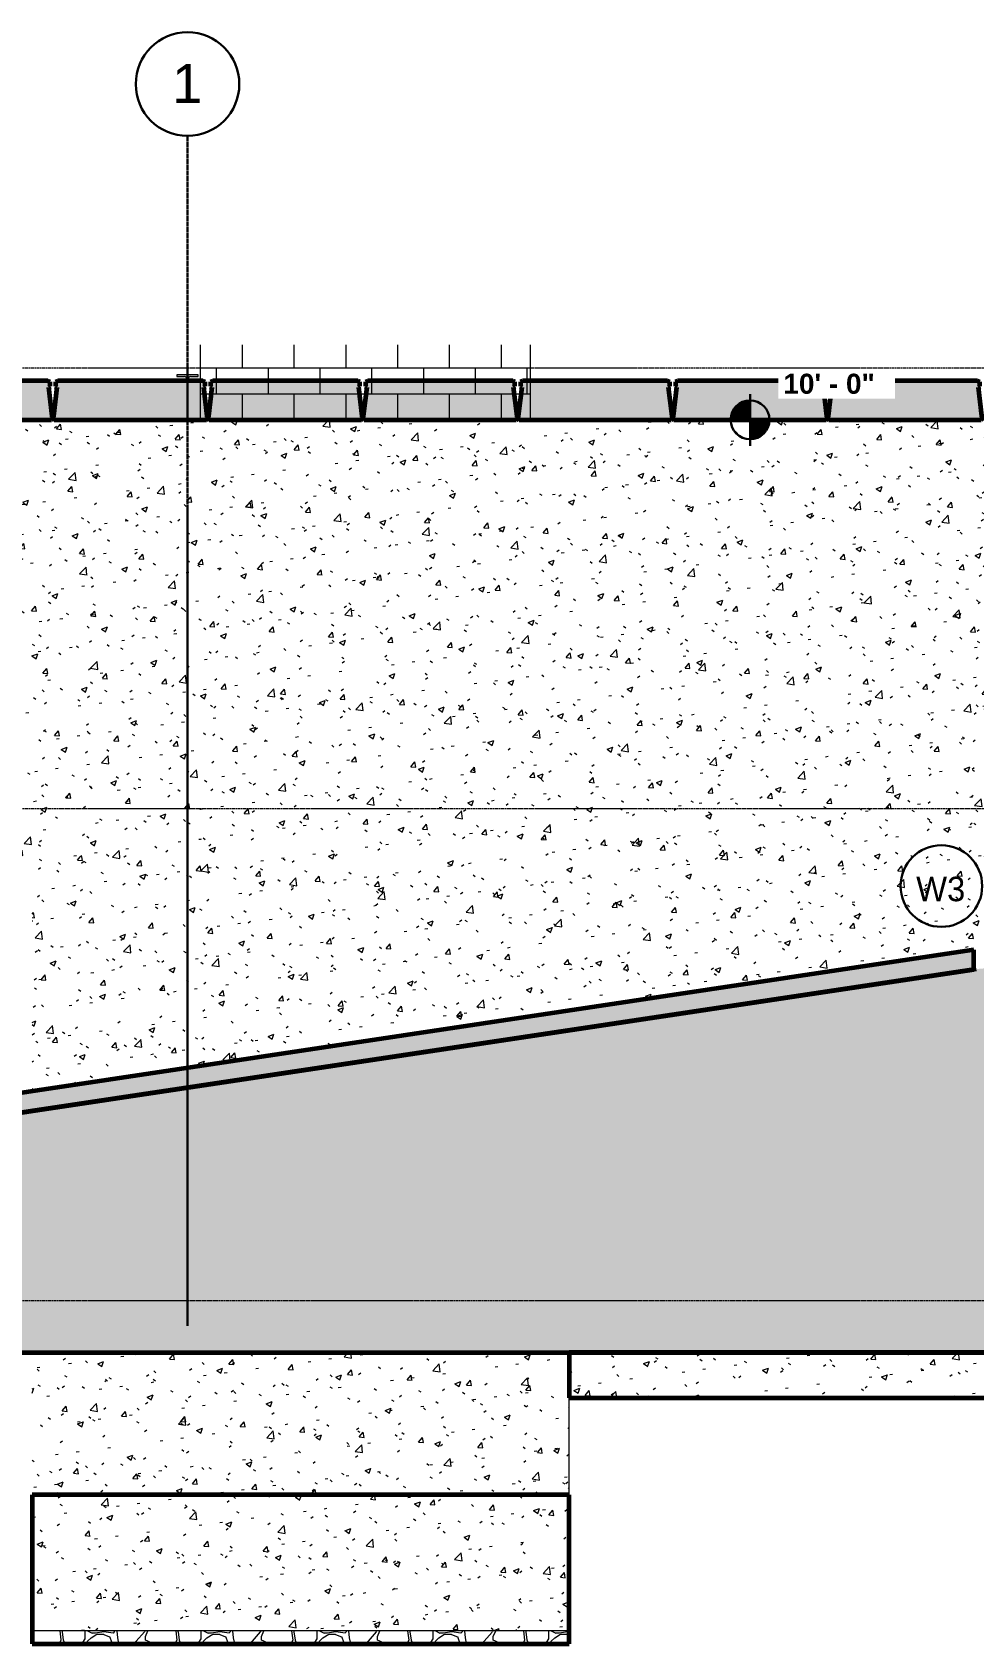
# Model space of a CAD drawing. Header units: inches. Extents: x 2619 to 6090, y -258 to 503.
# Drawn here: x 3433.3 to 3724.3, y -258 to 239.7 of the extents above; entities that cross this region are included whole.
import ezdxf

# ---------------------------------------------------------------- set-up
doc = ezdxf.new("R2010")
doc.units = ezdxf.units.IN
doc.header["$MEASUREMENT"] = 0
doc.linetypes.add('Grid Line 1_2_', pattern=[0.875, 0.5, -0.125, 0.125, -0.125])
for name, color, linetype, lineweight in [('A-FLOR', 192, 'Continuous', 18), ('A-FLOR-LEVL', 51, 'Continuous', 9), ('A-FLOR-MCUT', 51, 'Continuous', 18), ('A-FLOR-PATT', 8, 'Continuous', 60), ('A-WALL', 113, 'Continuous', 18), ('A-WALL-IDEN', 211, 'Continuous', 30), ('A-WALL-PATT', 111, 'Continuous', 18), ('G-ANNO-DIMS', 111, 'Continuous', 9), ('S-BEAM', 12, 'Continuous', 9), ('S-FNDN', 32, 'Continuous', 18), ('S-GRID', 1, 'Continuous', 9), ('S-GRID-IDEN', 1, 'Continuous', 30)]:
    doc.layers.add(name, color=color, linetype=linetype, lineweight=lineweight)
doc.styles.add('Arial', font='arial.ttf', dxfattribs={"height": 12})
doc.styles.add('Arial_B', font='arialbd.ttf', dxfattribs={"height": 6.190476})
doc.styles.add('Century Gothic', font='', dxfattribs={"height": 7.559055})
doc.styles.get('Century Gothic').set_extended_font_data('Century Gothic')
pattern_1 = [(0, (3490.324, 0), (0, 8), []), (90, (3490.324, 0), (-8, 8), [8, -8])]
pattern_2 = [(212.005, (3695.107, 5.375), (-107.493804, -71.661392), [3.38, -334.649]), (213.69, (3697.257, 6.808), (-35.83118, -35.83137), [2.584, -126.607]), (198.435, (3698.332, 7.166), (-71.6616, -35.8312), [1.133, -112.175]), (180, (3699.765, 7.166), (-4e-15, -35.831), [1.433, -34.398]), (161.565, (3700.84, 6.808), (-35.83082, -0.00028), [1.133, -112.175]), (333.435, (3701.198, 32.606), (35.83075, 3e-05), [1.602, -78.518]), (296.565, (3700.84, 33.323), (35.83072, -35.8308), [0.801, -79.319]), (270, (3700.84, 35.114), (35.831, 2e-15), [1.792, -34.039]), (186.34, (3701.198, 11.824), (-286.648447, -35.830206), [3.245, -321.219]), (296.565, (3709.081, 34.039), (35.83072, -35.8308), [0.801, -79.319]), (303.69, (3708.364, 35.114), (35.83137, -35.83118), [1.292, -127.899]), (229.399, (3714.097, 19.349), (-179.154167, -214.986598), [3.303, -327.042]), (243.435, (3715.172, 21.499), (3e-05, -35.83075), [2.404, -77.717]), (213.69, (3727.713, 17.557), (-35.83118, -35.83137), [1.292, -127.899]), (33.69, (3716.964, 7.525), (35.83118, 35.83137), [1.292, -127.899]), (0, (3716.247, 7.525), (0, 35.831), [0.717, -35.114]), (333.435, (3715.531, 7.883), (35.83075, 3e-05), [0.801, -79.319]), (284.036, (3715.172, 9.316), (35.8303, -107.4934), [1.477, -146.258]), (270, (3715.172, 10.033), (35.831, 2e-15), [0.717, -35.114]), (243.435, (3715.172, 10.749), (3e-05, -35.83075), [0.801, -79.319]), (135, (3715.172, 11.108), (-35.8305, 0), [0.507, -50.166]), (90, (3715.172, 10.75), (-35.831, 2e-15), [0.358, -35.473]), (18.435, (3728.071, 27.232), (71.6616, 35.8312), [2.266, -111.042]), (6.34, (3730.221, 27.948), (286.648447, 35.830206), [3.245, -321.219]), (180, (3728.788, 19.35), (-4e-15, -35.831), [2.15, -33.681]), (197.354, (3734.521, 21.14), (-107.493431, -35.8316094), [6.006, -594.631]), (198.435, (3735.596, 21.499), (-71.6616, -35.8312), [1.133, -112.175]), (213.69, (3736.671, 22.215), (-35.83118, -35.83137), [1.292, -127.899]), (251.565, (3737.029, 23.29), (0.00028, -35.83082), [1.133, -112.175]), (243.435, (3737.388, 24.007), (3e-05, -35.83075), [0.801, -79.319]), (270, (3737.388, 24.723), (35.831, 2e-15), [0.717, -35.114]), (293.199, (3736.313, 27.232), (35.831543, -71.661411), [2.729, -270.152]), (315, (3735.238, 28.307), (35.8305, 0), [1.52, -49.153]), (0, (3733.446, 28.307), (0, 35.831), [1.792, -34.039]), (341.565, (3725.563, 19.707), (35.83082, 0.00028), [1.133, -112.175]), (303.69, (3724.847, 20.782), (35.83137, -35.83118), [1.292, -127.899]), (279.462, (3724.488, 22.932), (35.83041, -179.15515), [2.18, -215.772]), (270, (3724.488, 25.082), (35.831, 2e-15), [2.15, -33.681]), (239.036, (3725.563, 26.873), (-35.831504, -71.662247), [2.089, -206.84]), (188.13, (3728.071, 27.232), (-214.986547, -35.830414), [2.534, -250.83]), (116.565, (3701.556, 26.157), (-35.83072, 35.8308), [0.801, -79.319]), (135, (3702.273, 25.44), (-35.8305, 0), [1.013, -49.659]), (168.69, (3704.065, 25.082), (-35.83081, 4e-05), [1.827, -180.876]), (191.31, (3705.856, 25.44), (-143.32418, -35.831175), [1.827, -180.876]), (194.036, (3707.289, 25.798), (-107.4934, -35.8303), [1.477, -146.258]), (236.31, (3708.006, 26.873), (-35.83077, -71.66232), [1.292, -127.899]), (236.31, (3708.723, 27.948), (-35.83077, -71.66232), [1.292, -127.899]), (270, (3708.723, 29.023), (35.831, 2e-15), [1.075, -34.756]), (291.801, (3708.006, 30.815), (35.83089, -71.662315), [1.93, -191.026]), (116.565, (3708.364, 23.29), (-35.83072, 35.8308), [1.602, -78.518]), (168.69, (3710.156, 22.932), (-35.83081, 4e-05), [1.827, -180.876]), (194.036, (3711.589, 23.29), (-107.4934, -35.8303), [1.477, -146.258]), (225, (3712.664, 24.365), (0, -35.8305), [1.52, -49.153]), (251.565, (3713.022, 25.44), (0.00028, -35.83082), [1.133, -112.175]), (296.565, (3712.306, 26.873), (35.83072, -35.8308), [1.602, -78.518]), (315, (3711.59, 27.59), (35.8305, 0), [1.013, -49.659]), (326.31, (3710.514, 28.307), (71.66232, -35.83077), [1.292, -127.899]), (0, (3709.798, 28.307), (0, 35.831), [0.717, -35.114]), (33.69, (3708.723, 27.59), (35.83118, 35.83137), [1.292, -127.899]), (71.565, (3708.364, 26.515), (-0.00028, 35.83082), [1.133, -112.175]), (63.435, (3708.006, 25.798), (-3e-05, 35.83075), [0.801, -79.319]), (71.565, (3707.648, 24.723), (-0.00028, 35.83082), [1.133, -112.175]), (104.036, (3707.648, 23.29), (-35.8303, 107.4934), [1.477, -146.258]), (45, (3706.93, 22.574), (0, 35.8305), [1.013, -49.659]), (18.435, (3705.856, 22.215), (71.6616, 35.8312), [1.133, -112.175]), (0, (3704.065, 22.215), (0, 35.831), [1.792, -34.039]), (14.036, (3702.631, 21.857), (107.4934, 35.8303), [1.477, -146.258]), (341.565, (3701.556, 22.215), (35.83082, 0.00028), [1.133, -112.175]), (270, (3701.556, 23.29), (35.831, 2e-15), [1.075, -34.756]), (225, (3702.63, 24.365), (0, -35.8305), [1.52, -49.153]), (198.435, (3704.781, 25.082), (-71.6616, -35.8312), [2.266, -111.042]), (180, (3706.573, 25.082), (-4e-15, -35.831), [1.792, -34.039]), (153.435, (3707.289, 24.723), (-35.83075, -3e-05), [0.801, -79.319]), (206.565, (3720.905, 18.99), (-35.8308, -35.83072), [0.801, -79.319]), (146.31, (3721.98, 18.274), (-71.66232, 35.83077), [1.292, -127.899]), (119.745, (3723.413, 15.766), (-107.493337, 179.1553), [2.889, -285.99]), (95.711, (3723.772, 12.183), (-35.832982, 322.478861), [3.601, -356.497]), (90, (3723.772, 11.824), (-35.831, 2e-15), [0.358, -35.473]), (63.435, (3723.413, 11.108), (-3e-05, 35.83075), [0.801, -79.319]), (26.565, (3722.697, 10.749), (35.8308, 35.83072), [0.801, -79.319]), (0, (3721.622, 10.75), (0, 35.831), [1.075, -34.756]), (0, (3721.264, 10.75), (0, 35.831), [0.358, -35.473]), (0, (3720.547, 10.75), (0, 35.831), [0.717, -35.114]), (326.31, (3719.472, 11.466), (71.66232, -35.83077), [1.292, -127.899]), (333.435, (3718.755, 11.824), (35.83075, 3e-05), [0.801, -79.319]), (284.036, (3718.397, 13.257), (35.8303, -107.4934), [1.477, -146.258]), (270, (3718.397, 13.974), (35.831, 2e-15), [0.717, -35.114]), (270, (3718.397, 15.05), (35.831, 2e-15), [1.075, -34.756]), (258.69, (3718.755, 16.841), (-4e-05, -35.83081), [1.827, -180.876]), (231.34, (3720.189, 18.632), (-107.49363, -143.32405), [2.294, -227.136]), (270, (3727.713, 17.916), (35.831, 2e-15), [0.358, -35.473]), (270, (3727.713, 18.274), (35.831, 2e-15), [0.358, -35.473]), (326.31, (3726.638, 18.99), (71.66232, -35.83077), [1.292, -127.899]), (333.435, (3724.488, 20.065), (35.83075, 3e-05), [2.404, -77.717]), (0, (3722.697, 20.065), (0, 35.831), [1.792, -34.039]), (63.435, (3722.338, 19.349), (-3e-05, 35.83075), [0.801, -79.319]), (90, (3722.338, 17.916), (-35.831, 2e-15), [1.433, -34.398]), (135, (3723.413, 16.84), (-35.8305, 0), [1.52, -49.153]), (161.565, (3724.488, 16.482), (-35.83082, -0.00028), [1.133, -112.175]), (180, (3725.563, 16.482), (-4e-15, -35.831), [1.075, -34.756]), (198.435, (3726.638, 16.841), (-71.6616, -35.8312), [1.133, -112.175]), (351.87, (3712.664, 36.189), (35.83108, -0.00022), [5.067, -248.296]), (14.036, (3711.231, 35.831), (107.4934, 35.8303), [1.477, -146.258]), (53.13, (3710.156, 34.398), (71.66259, 107.49307), [1.792, -177.364]), (95.194, (3710.514, 30.456), (-35.828378, 358.310784), [3.958, -391.809]), (101.31, (3710.873, 28.665), (-35.831175, 143.32418), [1.827, -180.876]), (143.13, (3712.306, 27.59), (-107.49307, 71.66259), [1.792, -177.364]), (161.565, (3713.381, 27.232), (-35.83082, -0.00028), [1.133, -112.175]), (198.435, (3714.456, 27.59), (-71.6616, -35.8312), [1.133, -112.175]), (225, (3716.247, 29.38), (0, -35.8305), [2.534, -48.139]), (228.814, (3718.755, 32.248), (-214.98656, -250.817445), [3.809, -377.08]), (251.565, (3719.114, 33.323), (0.00028, -35.83082), [1.133, -112.175]), (270, (3719.114, 33.68), (35.831, 2e-15), [0.358, -35.473]), (288.435, (3718.755, 34.756), (35.8312, -71.6616), [1.133, -112.175]), (326.31, (3717.68, 35.473), (71.66232, -35.83077), [1.292, -127.899]), (90, (3701.198, 26.873), (-35.831, 2e-15), [2.508, -33.323]), (338.199, (3706.215, 31.531), (107.493345, -35.82989), [1.93, -191.026]), (0, (3704.065, 31.53), (0, 35.831), [2.15, -33.681]), (30.964, (3702.273, 30.456), (107.492436, 71.66234), [2.089, -206.84]), (45, (3701.198, 29.38), (0, 35.8305), [1.52, -49.153]), (90, (3695.465, 15.407), (-35.831, 2e-15), [2.508, -33.323]), (116.565, (3696.54, 13.257), (-35.83072, 35.8308), [2.404, -77.717]), (153.435, (3698.69, 12.183), (-35.83075, -3e-05), [2.404, -77.717]), (180, (3700.482, 12.183), (-4e-15, -35.831), [1.792, -34.039]), (218.66, (3702.273, 13.616), (-35.830982, -35.83138), [2.294, -227.136]), (231.34, (3703.706, 15.407), (-107.49363, -143.32405), [2.294, -227.136]), (213.69, (3705.856, 16.841), (-35.83118, -35.83137), [2.584, -126.607]), (239.036, (3706.931, 18.632), (-35.831504, -71.662247), [2.089, -206.84]), (270, (3706.93, 19.35), (35.831, 2e-15), [0.717, -35.114]), (270, (3706.93, 20.424), (35.831, 2e-15), [1.075, -34.756]), (315, (3705.856, 21.5), (35.8305, 0), [1.52, -49.153]), (350.538, (3703.706, 21.857), (35.83158, 0.00053), [2.18, -215.772]), (14.036, (3700.84, 21.14), (107.4934, 35.8303), [2.955, -144.78]), (18.435, (3697.615, 20.065), (71.6616, 35.8312), [3.399, -109.908]), (45, (3696.54, 18.99), (0, 35.8305), [1.52, -49.153]), (45, (3695.465, 17.916), (0, 35.8305), [1.52, -49.153]), (108.435, (3703.348, 10.033), (-35.8312, 71.6616), [2.266, -111.042]), (126.87, (3704.423, 8.599), (-35.830664, 35.830736), [1.792, -177.364]), (146.31, (3705.498, 7.883), (-71.66232, 35.83077), [1.292, -127.899]), (161.565, (3706.573, 7.525), (-35.83082, -0.00028), [1.133, -112.175]), (135, (3707.648, 6.45), (-35.8305, 0), [1.52, -49.153]), (161.565, (3708.723, 6.091), (-35.83082, -0.00028), [1.133, -112.175]), (180, (3709.798, 6.09), (-4e-15, -35.831), [1.075, -34.756]), (206.565, (3710.514, 6.45), (-35.8308, -35.83072), [0.801, -79.319]), (206.565, (3711.947, 7.166), (-35.8308, -35.83072), [1.602, -78.518]), (189.462, (3714.097, 7.525), (-179.15515, -35.83041), [2.18, -215.772]), (243.435, (3714.814, 8.958), (3e-05, -35.83075), [1.602, -78.518]), (270, (3714.814, 9.316), (35.831, 2e-15), [0.358, -35.473]), (270, (3714.814, 10.033), (35.831, 2e-15), [0.717, -35.114]), (326.31, (3713.739, 12.183), (71.66232, -35.83077), [1.292, -127.899]), (327.995, (3710.873, 13.974), (179.15626, -107.492233), [3.38, -334.649]), (329.036, (3709.081, 15.049), (71.662247, -35.831504), [2.089, -206.84]), (341.565, (3706.931, 15.766), (35.83082, 0.00028), [2.266, -111.042]), (0, (3705.498, 15.766), (0, 35.831), [1.433, -34.398]), (33.69, (3704.423, 15.049), (35.83118, 35.83137), [1.292, -127.899]), (53.13, (3703.348, 13.616), (71.66259, 107.49307), [1.792, -177.364]), (63.435, (3702.631, 12.183), (-3e-05, 35.83075), [1.602, -78.518]), (225, (3719.114, 9.316), (0, -35.8305), [1.52, -49.153]), (236.31, (3719.83, 10.391), (-35.83077, -71.66232), [1.292, -127.899]), (270, (3719.83, 10.75), (35.831, 2e-15), [0.358, -35.473]), (315, (3719.114, 11.466), (35.8305, 0), [1.013, -49.659]), (333.435, (3717.68, 12.183), (35.83075, 3e-05), [1.602, -78.518]), (18.435, (3715.531, 11.466), (71.6616, 35.8312), [2.266, -111.042]), (75.964, (3715.172, 10.033), (9e-05, 35.83076), [1.477, -146.258]), (71.565, (3699.048, 3.225), (-0.00028, 35.83082), [1.133, -112.175]), (135, (3699.765, 2.508), (-35.8305, 0), [1.013, -49.659]), (146.31, (3700.84, 1.792), (-71.66232, 35.83077), [1.292, -127.899]), (153.435, (3702.273, 1.075), (-35.83075, -3e-05), [1.602, -78.518]), (180, (3702.63, 1.075), (-4e-15, -35.831), [0.358, -35.473]), (161.565, (3703.706, 0.717), (-35.83082, -0.00028), [1.133, -112.175]), (180, (3705.14, 0.717), (-4e-15, -35.831), [1.433, -34.398]), (198.435, (3706.215, 1.075), (-71.6616, -35.8312), [1.133, -112.175]), (210.964, (3708.006, 2.15), (-107.492436, -71.66234), [2.089, -206.84]), (206.565, (3708.723, 2.508), (-35.8308, -35.83072), [0.801, -79.319]), (251.565, (3709.081, 3.583), (0.00028, -35.83082), [1.133, -112.175]), (303.69, (3708.364, 4.658), (35.83137, -35.83118), [1.292, -127.899]), (306.87, (3707.289, 6.091), (35.830664, -35.830736), [1.792, -177.364]), (323.13, (3705.856, 7.166), (107.49307, -71.66259), [1.792, -177.364]), (345.964, (3704.423, 7.525), (35.83076, -9e-05), [1.477, -146.258]), (18.435, (3703.348, 7.166), (71.6616, 35.8312), [1.133, -112.175]), (30.964, (3701.556, 6.091), (107.492436, 71.66234), [2.089, -206.84]), (39.806, (3699.407, 4.3), (35.830853, 35.831773), [2.798, -277.051]), (135, (3710.156, 1.075), (-35.8305, 0), [0.507, -50.166]), (153.435, (3710.873, 0.717), (-35.83075, -3e-05), [0.801, -79.319]), (191.31, (3712.664, 1.075), (-143.32418, -35.831175), [1.827, -180.876]), (165.964, (3714.097, 0.717), (-35.83076, 9e-05), [1.477, -146.258]), (175.236, (3718.397, 0.358), (-35.830803, -0.000191), [4.315, -427.148]), (206.565, (3719.114, 0.717), (-35.8308, -35.83072), [0.801, -79.319]), (225, (3719.83, 1.433), (0, -35.8305), [1.013, -49.659]), (270, (3719.83, 3.225), (35.831, 2e-15), [1.792, -34.039]), (270, (3719.83, 4.3), (35.831, 2e-15), [1.075, -34.756]), (308.66, (3718.397, 6.091), (35.83138, -35.830982), [2.294, -227.136]), (338.199, (3716.606, 6.808), (107.493345, -35.82989), [1.93, -191.026]), (348.69, (3714.814, 7.166), (35.83081, -4e-05), [1.827, -180.876]), (18.435, (3711.589, 6.091), (71.6616, 35.8312), [3.399, -109.908]), (36.87, (3710.156, 5.016), (35.830736, 35.830664), [1.792, -177.364]), (68.199, (3709.439, 3.225), (35.82989, 107.493345), [1.93, -191.026]), (101.31, (3709.798, 1.433), (-35.831175, 143.32418), [1.827, -180.876]), (348.69, (3706.573, 35.473), (35.83081, -4e-05), [1.827, -180.876]), (354.806, (3702.631, 35.831), (35.831151, 0.000268), [3.958, -391.809]), (0, (3701.556, 35.83), (0, 35.831), [1.075, -34.756]), (45, (3700.84, 35.114), (0, 35.8305), [1.013, -49.659]), (180, (3703.706, 31.89), (-4e-15, -35.831), [1.075, -34.756]), (188.13, (3706.215, 32.248), (-214.986547, -35.830414), [2.534, -250.83]), (172.875, (3709.081, 31.89), (-35.830658, 0.000238), [2.889, -285.99]), (225, (3709.44, 32.248), (0, -35.8305), [0.507, -50.166]), (270, (3709.44, 33.323), (35.831, 2e-15), [1.075, -34.756]), (161.565, (3720.905, 34.398), (-35.83082, -0.00028), [1.133, -112.175]), (180, (3722.338, 34.398), (-4e-15, -35.831), [1.433, -34.398]), (198.435, (3723.413, 34.756), (-71.6616, -35.8312), [1.133, -112.175]), (170.538, (3725.563, 34.398), (-35.83158, -0.00053), [2.18, -215.772]), (213.69, (3726.638, 35.114), (-35.83118, -35.83137), [1.292, -127.899]), (270, (3726.638, 35.473), (35.831, 2e-15), [0.358, -35.473]), (296.565, (3726.28, 36.189), (35.83072, -35.8308), [0.801, -79.319]), (341.565, (3724.13, 36.906), (35.83082, 0.00028), [2.266, -111.042]), (341.565, (3721.98, 37.623), (35.83082, 0.00028), [2.266, -111.042]), (14.036, (3720.547, 37.264), (107.4934, 35.8303), [1.477, -146.258]), (45, (3719.472, 36.19), (0, 35.8305), [1.52, -49.153]), (104.036, (3719.83, 34.756), (-35.8303, 107.4934), [1.477, -146.258]), (0, (3691.882, 3.583), (0, 35.831), [0.358, -35.473]), (315, (3691.165, 4.3), (35.8305, 0), [1.013, -49.659]), (274.764, (3690.807, 8.599), (35.833932, -394.141596), [4.315, -427.148]), (255.964, (3691.165, 10.033), (-9e-05, -35.83076), [1.477, -146.258]), (225, (3691.882, 10.75), (0, -35.8305), [1.013, -49.659]), (198.435, (3695.107, 11.824), (-71.6616, -35.8312), [3.399, -109.908]), (180, (3695.465, 11.824), (-4e-15, -35.831), [0.358, -35.473]), (171.87, (3697.973, 11.466), (-35.83108, 0.00022), [2.534, -250.83]), (146.31, (3702.273, 11.108), (-71.66232, 35.83077), [1.292, -127.899]), (108.435, (3702.99, 8.958), (-35.8312, 71.6616), [2.266, -111.042]), (90, (3702.99, 8.6), (-35.831, 2e-15), [0.358, -35.473]), (71.565, (3702.631, 7.525), (-0.00028, 35.83082), [1.133, -112.175]), (26.565, (3701.915, 7.166), (35.8308, 35.83072), [0.801, -79.319]), (18.435, (3700.84, 6.808), (71.6616, 35.8312), [1.133, -112.175]), (126.87, (3720.189, 4.3), (-35.830664, 35.830736), [1.792, -177.364]), (123.69, (3720.905, 3.225), (-35.83137, 35.83118), [1.292, -127.899]), (149.036, (3722.697, 2.15), (-71.662247, 35.831504), [2.089, -206.84]), (168.69, (3724.488, 1.792), (-35.83081, 4e-05), [1.827, -180.876]), (213.69, (3725.563, 2.508), (-35.83118, -35.83137), [1.292, -127.899]), (251.565, (3725.922, 3.583), (0.00028, -35.83082), [1.133, -112.175]), (270, (3725.922, 3.94), (35.831, 2e-15), [0.358, -35.473]), (279.462, (3725.563, 6.091), (35.83041, -179.15515), [2.18, -215.772]), (243.435, (3725.922, 6.808), (3e-05, -35.83075), [0.801, -79.319]), (270, (3725.922, 7.166), (35.831, 2e-15), [0.358, -35.473]), (296.565, (3724.847, 9.316), (35.83072, -35.8308), [2.404, -77.717]), (329.036, (3723.055, 10.391), (71.662247, -35.831504), [2.089, -206.84]), (8.13, (3720.547, 10.033), (214.986547, 35.830414), [2.534, -250.83]), (45, (3719.114, 8.6), (0, 35.8305), [2.027, -48.646]), (45, (3718.397, 7.883), (0, 35.8305), [1.013, -49.659]), (90, (3718.397, 6.808), (-35.831, 2e-15), [1.075, -34.756]), (123.69, (3719.114, 5.733), (-35.83137, 35.83118), [1.292, -127.899]), (101.31, (3724.488, 12.183), (-35.831175, 143.32418), [1.827, -180.876]), (108.435, (3724.847, 11.108), (-35.8312, 71.6616), [1.133, -112.175]), (135, (3725.205, 10.75), (-35.8305, 0), [0.507, -50.166]), (180, (3726.28, 10.75), (-4e-15, -35.831), [1.075, -34.756]), (213.69, (3727.355, 11.466), (-35.83118, -35.83137), [1.292, -127.899]), (187.125, (3730.221, 11.824), (-250.817593, -35.83071), [2.889, -285.99]), (236.31, (3730.938, 12.899), (-35.83077, -71.66232), [1.292, -127.899]), (270, (3730.938, 13.257), (35.831, 2e-15), [0.358, -35.473]), (288.435, (3730.58, 14.332), (35.8312, -71.6616), [1.133, -112.175]), (285.945, (3729.863, 16.841), (35.830585, -107.493543), [2.609, -258.245]), (315, (3729.146, 17.557), (35.8305, 0), [1.013, -49.659]), (18.435, (3728.071, 17.199), (71.6616, 35.8312), [1.133, -112.175]), (29.745, (3725.563, 15.766), (179.1553, 107.493337), [2.889, -285.99]), (18.435, (3724.488, 15.407), (71.6616, 35.8312), [1.133, -112.175]), (75.964, (3724.13, 13.974), (9e-05, 35.83076), [1.477, -146.258]), (180, (3713.74, 23.29), (-4e-15, -35.831), [1.075, -34.756]), (180, (3714.456, 23.29), (-4e-15, -35.831), [0.717, -35.114]), (135, (3715.172, 22.574), (-35.8305, 0), [1.013, -49.659]), (90, (3715.172, 21.5), (-35.831, 2e-15), [1.075, -34.756]), (26.565, (3709.798, 15.766), (35.8308, 35.83072), [2.404, -77.717]), (341.565, (3708.723, 16.124), (35.83082, 0.00028), [1.133, -112.175]), (300.964, (3707.648, 17.916), (71.66234, -107.492436), [2.089, -206.84]), (71.565, (3714.456, 18.99), (-0.00028, 35.83082), [1.133, -112.175]), (90, (3714.456, 17.2), (-35.831, 2e-15), [1.792, -34.039]), (123.69, (3715.172, 16.124), (-35.83137, 35.83118), [1.292, -127.899]), (153.435, (3716.606, 15.407), (-35.83075, -3e-05), [1.602, -78.518]), (198.435, (3717.68, 15.766), (-71.6616, -35.8312), [1.133, -112.175]), (243.435, (3718.039, 16.482), (3e-05, -35.83075), [0.801, -79.319]), (255.964, (3718.397, 17.916), (-9e-05, -35.83076), [1.477, -146.258]), (251.565, (3718.755, 18.99), (0.00028, -35.83082), [1.133, -112.175]), (291.801, (3718.039, 20.782), (35.83089, -71.662315), [1.93, -191.026]), (323.13, (3716.606, 21.857), (107.49307, -71.66259), [1.792, -177.364]), (18.435, (3715.531, 21.499), (71.6616, 35.8312), [1.133, -112.175]), (63.435, (3714.814, 20.065), (-3e-05, 35.83075), [1.602, -78.518]), (135, (3711.947, 13.616), (-35.8305, 0), [1.52, -49.153]), (149.036, (3713.739, 12.541), (-71.662247, 35.831504), [2.089, -206.84]), (146.31, (3714.814, 11.824), (-71.66232, 35.83077), [1.292, -127.899]), (180, (3715.53, 11.824), (-4e-15, -35.831), [0.717, -35.114]), (210.964, (3717.322, 12.899), (-107.492436, -71.66234), [2.089, -206.84]), (243.435, (3717.68, 13.616), (3e-05, -35.83075), [0.801, -79.319]), (303.69, (3716.964, 14.691), (35.83137, -35.83118), [1.292, -127.899]), (321.34, (3715.172, 16.124), (143.32405, -107.49363), [2.294, -227.136]), (345.964, (3713.739, 16.482), (35.83076, -9e-05), [1.477, -146.258]), (11.31, (3711.947, 16.124), (143.32418, 35.831175), [1.827, -180.876]), (26.565, (3711.231, 15.766), (35.8308, 35.83072), [0.801, -79.319]), (71.565, (3710.873, 14.691), (-0.00028, 35.83082), [1.133, -112.175]), (15.945, (3710.156, 22.574), (107.493543, 35.830585), [2.609, -258.245]), (29.745, (3707.648, 21.14), (179.1553, 107.493337), [2.889, -285.99]), (63.435, (3707.289, 20.424), (-3e-05, 35.83075), [0.801, -79.319]), (90, (3707.29, 19.35), (-35.831, 2e-15), [1.075, -34.756]), (104.036, (3707.648, 17.916), (-35.8303, 107.4934), [1.477, -146.258]), (120.964, (3708.723, 16.124), (-71.66234, 107.492436), [2.089, -206.84]), (153.435, (3728.788, 35.114), (-35.83075, -3e-05), [0.801, -79.319]), (180, (3729.505, 35.114), (-4e-15, -35.831), [0.717, -35.114]), (209.745, (3732.013, 36.548), (-179.1553, -107.493337), [2.889, -285.99]), (225, (3733.446, 37.98), (0, -35.8305), [2.027, -48.646]), (239.036, (3734.521, 39.772), (-35.831504, -71.662247), [2.089, -206.84]), (239.036, (3735.596, 41.564), (-35.831504, -71.662247), [2.089, -206.84]), (270, (3735.596, 41.922), (35.831, 2e-15), [0.358, -35.473]), (333.435, (3734.879, 42.281), (35.83075, 3e-05), [0.801, -79.319]), (0, (3733.804, 42.28), (0, 35.831), [1.075, -34.756]), (45, (3732.73, 41.206), (0, 35.8305), [1.52, -49.153]), (26.565, (3728.43, 39.056), (35.8308, 35.83072), [4.807, -75.313]), (30.964, (3726.638, 37.981), (107.492436, 71.66234), [2.089, -206.84]), (90, (3726.638, 37.264), (-35.831, 2e-15), [0.717, -35.114]), (128.66, (3728.071, 35.473), (-35.83138, 35.830982), [2.294, -227.136]), (255.964, (3724.13, 23.648), (-9e-05, -35.83076), [1.477, -146.258]), (281.31, (3723.772, 25.44), (35.831175, -143.32418), [1.827, -180.876]), (309.806, (3721.98, 27.59), (35.831773, -35.830853), [2.798, -277.051]), (329.036, (3720.189, 28.665), (71.662247, -35.831504), [2.089, -206.84]), (345.964, (3718.755, 29.023), (35.83076, -9e-05), [1.477, -146.258]), (0, (3717.322, 29.023), (0, 35.831), [1.433, -34.398]), (26.565, (3715.889, 28.307), (35.8308, 35.83072), [1.602, -78.518]), (45, (3714.814, 27.232), (0, 35.8305), [1.52, -49.153]), (53.13, (3713.739, 25.798), (71.66259, 107.49307), [1.792, -177.364]), (90, (3713.74, 24.723), (-35.831, 2e-15), [1.075, -34.756]), (135, (3714.814, 23.648), (-35.8305, 0), [1.52, -49.153]), (144.462, (3717.322, 21.857), (-107.492161, 71.662624), [3.082, -305.148]), (135, (3719.114, 20.065), (-35.8305, 0), [2.534, -48.139]), (153.435, (3720.547, 19.349), (-35.83075, -3e-05), [1.602, -78.518]), (206.565, (3721.98, 20.065), (-35.8308, -35.83072), [1.602, -78.518]), (230.194, (3723.772, 22.215), (-143.32544, -179.154531), [2.798, -277.051]), (66.801, (3719.114, 30.815), (71.663342, 179.155035), [2.729, -270.152]), (90, (3719.114, 29.74), (-35.831, 2e-15), [1.075, -34.756]), (153.435, (3719.83, 29.381), (-35.83075, -3e-05), [0.801, -79.319]), (153.435, (3721.264, 28.665), (-35.83075, -3e-05), [1.602, -78.518]), (149.036, (3723.055, 27.59), (-71.662247, 35.831504), [2.089, -206.84]), (180, (3724.847, 27.59), (-4e-15, -35.831), [1.792, -34.039]), (180, (3726.997, 27.59), (-4e-15, -35.831), [2.15, -33.681]), (213.69, (3728.071, 28.307), (-35.83118, -35.83137), [1.292, -127.899]), (243.435, (3728.788, 29.74), (3e-05, -35.83075), [1.602, -78.518]), (277.125, (3728.43, 32.606), (35.83071, -250.817593), [2.889, -285.99]), (315, (3727.713, 33.323), (35.8305, 0), [1.013, -49.659]), (341.565, (3726.638, 33.681), (35.83082, 0.00028), [1.133, -112.175]), (352.875, (3723.772, 34.039), (35.830658, -0.000238), [2.889, -285.99]), (0, (3721.98, 34.04), (0, 35.831), [1.792, -34.039]), (21.801, (3720.189, 33.323), (71.662315, 35.83089), [1.93, -191.026]), (90, (3736.313, 31.53), (-35.831, 2e-15), [1.433, -34.398]), (90, (3736.313, 30.098), (-35.831, 2e-15), [1.433, -34.398]), (56.31, (3735.596, 29.023), (35.83077, 71.66232), [1.292, -127.899]), (18.435, (3734.521, 28.665), (71.6616, 35.8312), [1.133, -112.175]), (0, (3730.938, 28.665), (0, 35.831), [3.583, -32.248]), (341.565, (3729.863, 29.023), (35.83082, 0.00028), [1.133, -112.175]), (296.565, (3729.505, 29.74), (35.83072, -35.8308), [0.801, -79.319]), (278.13, (3729.146, 32.248), (35.830414, -214.986547), [2.534, -250.83]), (270, (3729.146, 32.606), (35.831, 2e-15), [0.358, -35.473]), (251.565, (3729.505, 33.681), (0.00028, -35.83082), [1.133, -112.175]), (225, (3730.58, 34.756), (0, -35.8305), [1.52, -49.153]), (218.66, (3732.371, 36.189), (-35.830982, -35.83138), [2.294, -227.136]), (225, (3733.446, 37.264), (0, -35.8305), [1.52, -49.153]), (206.565, (3734.163, 37.623), (-35.8308, -35.83072), [0.801, -79.319]), (180, (3734.88, 37.623), (-4e-15, -35.831), [0.717, -35.114]), (123.69, (3735.596, 36.548), (-35.83137, 35.83118), [1.292, -127.899]), (108.435, (3735.954, 35.473), (-35.8312, 71.6616), [1.133, -112.175]), (98.13, (3736.313, 32.965), (-35.830414, 214.986547), [2.534, -250.83])]
pattern_3 = [(50, (3697.257, 0), (18.36206, -1.60683), [1.92, -21.12]), (355, (3697.257, 0), (-3.55226, 19.25587), [1.536, -16.896]), (100.451, (3698.787, -0.134), (14.8102, 17.6493), [1.632, -17.949]), (46.184, (3697.257, 5.12), (27.32125, -4.2376), [2.88, -31.68]), (96.636, (3699.534, 4.767), (23.9275, 24.9372), [2.448, -26.924]), (351.184, (3697.257, 5.12), (23.9276, 24.9374), [2.304, -25.344]), (21, (3699.817, 3.84), (15.2808, -10.30746), [1.92, -21.12]), (326, (3699.817, 3.84), (6.22856, 18.56374), [1.536, -16.896]), (71.451, (3701.09, 2.981), (21.50985, 8.2563), [1.632, -17.949]), (37.5, (3697.257, 0), (0.311095, 8.522537), [0.845, -15.846, 0.845, -16.307, -16.96]), (37.5, (3697.257, 0), (0.311095, 8.522537), [-33.843, 0.845, -16.115]), (7.5, (3697.257, 0), (6.73464, 10.09743), [0.845, -8.934, 0.845, -15.462, -6.464]), (7.5, (3697.257, 0), (6.73464, 10.09743), [-26.086, 0.845, -5.619]), (327.5, (3691.548, 0), (13.66611, -0.577186), [0.845, -5.555, 0.845, -19.123, -26.496]), (327.5, (3691.548, 0), (13.66611, -0.577186), [-26.368, 0.845, -25.651]), (317.5, (3688.988, 0), (14.92985, 2.56286), [0.845, -7.475, 0.845, -12.416, -18.816]), (317.5, (3688.988, 0), (14.92985, 2.56286), [-21.581, 0.845, -17.971])]

# ---------------------------------------------------------------- blocks, each defined once
blk = doc.blocks.new('W-Wide Flange - W21X50-1968817-ELEVATION - RAMP - WEST WALL')
at = {"layer": 'S-BEAM', "transparency": 33554432}
blk.add_hatch(color=10, dxfattribs=at).paths.add_polyline_path([(3481.25, 120), (3481.51, 120), (3481.51, 132.62), (3481.72, 133.13), (3482.23, 133.34), (3484.59, 133.34), (3484.59, 133.87), (3478.06, 133.87), (3478.06, 133.34), (3480.42, 133.34), (3480.92, 133.13), (3481.13, 132.62), (3481.13, 120)], flags=0)
at = {"layer": 'S-BEAM', "color": 254}
for p, q in [((3484.59, 133.87), (3478.06, 133.87)), ((3478.06, 133.87), (3478.06, 133.34)), ((3478.06, 133.34), (3480.42, 133.34)), ((3481.13, 132.62), (3481.13, 132)), ((3481.13, 132), (3481.13, 120)), ((3481.51, 132), (3481.51, 132.62)), ((3481.51, 120), (3481.51, 132)), ((3482.23, 133.34), (3484.59, 133.34)), ((3484.59, 133.34), (3484.59, 133.87))]:
    blk.add_line(p, q, dxfattribs=at)
for centre, start, end in [((3480.42, 132.62), 0, 90), ((3482.23, 132.62), 90, 180)]:
    blk.add_arc(centre, 0.715, start, end, dxfattribs=at)
blk = doc.blocks.new('034100 - Precast Structural Concrete - Solid Plank - 12_-1863286-ELEVATION - RAMP - WEST WALL')
at = {"layer": 'S-BEAM', "transparency": 33554432}
blk.add_hatch(color=10, dxfattribs=at).paths.add_polyline_path([(3726.58, 120), (3726.96, 120.31), (3727, 120.79), (3726.82, 120.79), (3726.82, 121.26), (3725.76, 130.03), (3726.15, 130.43), (3726.15, 131.69), (3725.46, 132), (3680.66, 132), (3679.97, 131.69), (3679.97, 130.43), (3680.36, 130.03), (3679.3, 121.18), (3679.3, 120.79), (3679.12, 120.79), (3679.16, 120.31), (3679.54, 120), (3713.96, 120)], flags=0)
at = {"layer": 'S-BEAM', "lineweight": 60}
for p, q in [((3680.36, 130.03), (3679.3, 121.26)), ((3680.66, 132), (3679.97, 131.69)), ((3679.97, 131.69), (3679.97, 130.43)), ((3679.97, 130.43), (3680.36, 130.03)), ((3725.46, 132), (3680.66, 132)), ((3726.15, 131.69), (3725.46, 132)), ((3725.76, 130.03), (3726.15, 130.43)), ((3726.82, 121.26), (3725.76, 130.03)), ((3726.15, 130.43), (3726.15, 131.69)), ((3679.3, 120.79), (3679.12, 120.79)), ((3679.12, 120.79), (3679.16, 120.31)), ((3679.16, 120.31), (3679.54, 120)), ((3679.3, 121.26), (3679.3, 121.18)), ((3679.3, 121.18), (3679.3, 120.79)), ((3679.54, 120), (3726.58, 120)), ((3726.58, 120), (3726.96, 120.31)), ((3726.82, 120.79), (3726.82, 121.26)), ((3727, 120.79), (3726.82, 120.79)), ((3726.96, 120.31), (3727, 120.79))]:
    blk.add_line(p, q, dxfattribs=at)
at = {"layer": 'S-BEAM', "color": 254}
for p, q in [((3679.3, 121.26), (3680.36, 130.03)), ((3679.97, 131.69), (3680.66, 132)), ((3679.97, 130.43), (3679.97, 131.69)), ((3680.36, 130.03), (3679.97, 130.43)), ((3680.66, 132), (3725.46, 132)), ((3725.46, 132), (3726.15, 131.69)), ((3726.15, 130.43), (3725.76, 130.03)), ((3725.76, 130.03), (3726.82, 121.26)), ((3726.15, 131.69), (3726.15, 130.43)), ((3679.16, 120.31), (3679.12, 120.79)), ((3679.12, 120.79), (3679.3, 120.79)), ((3679.54, 120), (3679.16, 120.31)), ((3679.3, 121.18), (3679.3, 121.26)), ((3679.3, 120.79), (3679.3, 121.18)), ((3726.96, 120.31), (3726.58, 120)), ((3726.82, 121.26), (3726.82, 120.79)), ((3726.82, 120.79), (3727, 120.79)), ((3727, 120.79), (3726.96, 120.31))]:
    blk.add_line(p, q, dxfattribs=at)
blk = doc.blocks.new('034100 - Precast Structural Concrete - Solid Plank - 12_-V2-ELEVATION - RAMP - WEST WALL')
at = {"layer": 'S-BEAM', "transparency": 33554432}
blk.add_hatch(color=10, dxfattribs=at).paths.add_polyline_path([(3630.82, 120), (3631.2, 120.31), (3631.24, 120.79), (3631.06, 120.79), (3631.06, 121.26), (3630, 130.03), (3630.39, 130.43), (3630.39, 131.69), (3629.7, 132), (3584.89, 132), (3584.2, 131.69), (3584.2, 130.43), (3584.6, 130.03), (3583.53, 121.18), (3583.53, 120.79), (3583.36, 120.79), (3583.4, 120.31), (3583.77, 120)], flags=0)
at = {"layer": 'S-BEAM', "lineweight": 60}
for p, q in [((3584.6, 130.03), (3583.53, 121.26)), ((3584.89, 132), (3584.2, 131.69)), ((3584.2, 131.69), (3584.2, 130.43)), ((3584.2, 130.43), (3584.6, 130.03)), ((3629.7, 132), (3584.89, 132)), ((3630.39, 131.69), (3629.7, 132)), ((3630, 130.03), (3630.39, 130.43)), ((3631.06, 121.26), (3630, 130.03)), ((3630.39, 130.43), (3630.39, 131.69)), ((3583.53, 120.79), (3583.36, 120.79)), ((3583.36, 120.79), (3583.4, 120.31)), ((3583.4, 120.31), (3583.77, 120)), ((3583.53, 121.26), (3583.53, 121.18)), ((3583.53, 121.18), (3583.53, 120.79)), ((3583.77, 120), (3630.82, 120)), ((3630.82, 120), (3631.2, 120.31)), ((3631.06, 120.79), (3631.06, 121.26)), ((3631.24, 120.79), (3631.06, 120.79)), ((3631.2, 120.31), (3631.24, 120.79))]:
    blk.add_line(p, q, dxfattribs=at)
at = {"layer": 'S-BEAM', "color": 254}
for p, q in [((3587.32, 132), (3629.7, 132)), ((3629.7, 132), (3630.39, 131.69)), ((3630.39, 130.43), (3630, 130.03)), ((3630, 130.03), (3631.06, 121.26)), ((3630.39, 131.69), (3630.39, 130.43)), ((3631.2, 120.31), (3630.82, 120)), ((3631.06, 121.26), (3631.06, 120.79)), ((3631.06, 120.79), (3631.24, 120.79)), ((3631.24, 120.79), (3631.2, 120.31))]:
    blk.add_line(p, q, dxfattribs=at)
blk = doc.blocks.new('034100 - Precast Structural Concrete - Solid Plank - 12_-V3-ELEVATION - RAMP - WEST WALL')
at = {"layer": 'S-BEAM', "transparency": 33554432}
blk.add_hatch(color=10, dxfattribs=at).paths.add_polyline_path([(3582.94, 120), (3583.31, 120.31), (3583.36, 120.79), (3583.18, 120.79), (3583.18, 121.26), (3582.12, 130.03), (3582.51, 130.43), (3582.51, 131.69), (3581.8, 132), (3537.01, 132), (3536.32, 131.69), (3536.32, 130.43), (3536.71, 130.03), (3535.65, 121.18), (3535.65, 120.79), (3535.47, 120.79), (3535.51, 120.31), (3535.89, 120), (3581.8, 120)], flags=0)
at = {"layer": 'S-BEAM', "lineweight": 60}
for p, q in [((3536.71, 130.03), (3535.65, 121.26)), ((3537.01, 132), (3536.32, 131.69)), ((3536.32, 131.69), (3536.32, 130.43)), ((3536.32, 130.43), (3536.71, 130.03)), ((3581.82, 132), (3537.01, 132)), ((3582.51, 131.69), (3581.82, 132)), ((3582.12, 130.03), (3582.51, 130.43)), ((3583.18, 121.26), (3582.12, 130.03)), ((3582.51, 130.43), (3582.51, 131.69)), ((3535.65, 120.79), (3535.47, 120.79)), ((3535.47, 120.79), (3535.51, 120.31)), ((3535.51, 120.31), (3535.89, 120)), ((3535.65, 121.26), (3535.65, 121.18)), ((3535.65, 121.18), (3535.65, 120.79)), ((3535.89, 120), (3582.94, 120)), ((3582.94, 120), (3583.31, 120.31)), ((3583.18, 120.79), (3583.18, 121.26)), ((3583.36, 120.79), (3583.18, 120.79)), ((3583.31, 120.31), (3583.36, 120.79))]:
    blk.add_line(p, q, dxfattribs=at)
blk = doc.blocks.new('034100 - Precast Structural Concrete - Solid Plank - 12_-1865973-ELEVATION - RAMP - WEST WALL')
at = {"layer": 'S-BEAM', "transparency": 33554432}
blk.add_hatch(color=10, dxfattribs=at).paths.add_polyline_path([(3487.17, 120), (3487.55, 120.31), (3487.59, 120.79), (3487.41, 120.79), (3487.41, 121.26), (3486.35, 130.03), (3486.74, 130.43), (3486.74, 131.69), (3486.05, 132), (3441.25, 132), (3440.56, 131.69), (3440.56, 130.43), (3440.95, 130.03), (3439.89, 121.18), (3439.89, 120.79), (3439.71, 120.79), (3439.75, 120.31), (3440.13, 120), (3449.64, 120)], flags=0)
at = {"layer": 'S-BEAM', "lineweight": 60}
for p, q in [((3440.95, 130.03), (3439.89, 121.26)), ((3441.25, 132), (3440.56, 131.69)), ((3440.56, 131.69), (3440.56, 130.43)), ((3440.56, 130.43), (3440.95, 130.03)), ((3486.05, 132), (3441.25, 132)), ((3486.74, 131.69), (3486.05, 132)), ((3486.35, 130.03), (3486.74, 130.43)), ((3487.41, 121.26), (3486.35, 130.03)), ((3486.74, 130.43), (3486.74, 131.69)), ((3439.89, 120.79), (3439.71, 120.79)), ((3439.71, 120.79), (3439.75, 120.31)), ((3439.75, 120.31), (3440.13, 120)), ((3439.89, 121.26), (3439.89, 121.18)), ((3439.89, 121.18), (3439.89, 120.79)), ((3440.13, 120), (3487.17, 120)), ((3487.17, 120), (3487.55, 120.31)), ((3487.41, 120.79), (3487.41, 121.26)), ((3487.59, 120.79), (3487.41, 120.79)), ((3487.55, 120.31), (3487.59, 120.79))]:
    blk.add_line(p, q, dxfattribs=at)
blk = doc.blocks.new('Floors 1 - Floors 1-1684033-ELEVATION - RAMP - WEST WALL')
at = {"layer": 'A-FLOR-PATT', "lineweight": 9}
h = blk.add_hatch(dxfattribs=at)
h.set_pattern_fill('FP_2', color=256, style=0, pattern_type=2)
h.set_pattern_definition(pattern_2)
h.paths.add_polyline_path([(2957.55, -168), (3815.32, -168), (3815.32, -42.41), (3725.01, -49.63), (3054.24, -150.29), (2957.55, -158.02)], flags=0)
at = {"layer": 'A-FLOR', "lineweight": 60}
for p, q in [((3725.01, -49.63), (3054.24, -150.29)), ((2957.55, -168), (3815.32, -168))]:
    blk.add_line(p, q, dxfattribs=at)
blk = doc.blocks.new('Grid - Grid Head - Circle-1738874-ELEVATION - RAMP - WEST WALL')
at = {"layer": 'S-GRID-IDEN'}
for start, end in [(0, 180), (180, 360)]:
    blk.add_arc((3481.32, 223.69), 16, start, end, dxfattribs=at)
blk = doc.blocks.new('Wall Type - Familia4-287244-ELEVATION - RAMP - WEST WALL')
at = {"layer": 'A-WALL-IDEN'}
blk.add_circle((3293.82, -91.5), 12.6, dxfattribs=at)
blk = doc.blocks.new('Spot Elevations - Spot Elevation - Target Filled-1738873-ELEVATION - RAMP - WEST WALL')
at = {"layer": 'G-ANNO-DIMS'}
h = blk.add_hatch(color=256, dxfattribs=at)
edge = h.paths.add_edge_path(flags=0)
edge.add_line((3367.89, 120), (3373.89, 120))
edge.add_arc((3367.89, 120), 6, 0, 90)
edge.add_line((3367.89, 126), (3367.89, 120))
h = blk.add_hatch(color=256, dxfattribs=at)
edge = h.paths.add_edge_path(flags=0)
edge.add_line((3367.89, 120), (3361.89, 120))
edge.add_arc((3367.89, 120), 6, 180, 270)
edge.add_line((3367.89, 114), (3367.89, 120))
at = {"layer": 'G-ANNO-DIMS', "lineweight": 30}
for p, q in [((3367.89, 127.96), (3367.89, 112)), ((3367.89, 120), (3367.89, 126)), ((3359.89, 120), (3375.89, 120)), ((3361.89, 120), (3367.89, 120)), ((3367.89, 120), (3367.89, 114)), ((3373.89, 120), (3367.89, 120))]:
    blk.add_line(p, q, dxfattribs=at)
blk.add_circle((3367.89, 120), 6, dxfattribs=at)
for start, end in [(0, 90), (180, 270)]:
    blk.add_arc((3367.89, 120), 6, start, end, dxfattribs=at)

msp = doc.modelspace()

# ---------------------------------------------------------------- hatches: boundary and pattern name
at = {"layer": 'A-FLOR-PATT', "lineweight": 9}
h = msp.add_hatch(dxfattribs=at)
h.set_pattern_fill('FP_1', color=256, style=0, pattern_type=2)
h.set_pattern_definition(pattern_3)
h.paths.add_polyline_path([(3053.55421, -150.39379), (3724.32374, -49.7347), (3724.32374, -43.66751), (3053.55421, -144.32661)], flags=0)
h = msp.add_hatch(dxfattribs=at)
h.set_pattern_fill('FP_1', color=256, style=0, pattern_type=2)
h.set_pattern_definition(pattern_3)
h.paths.add_polyline_path([(3599.32374, -254), (3599.32374, -212), (3433.32374, -212), (3433.32374, -254), (3581.7988, -254)], flags=0)
h = msp.add_hatch(dxfattribs=at)
h.set_pattern_fill('FP_2', color=256, style=0, pattern_type=2)
h.set_pattern_definition(pattern_2)
h.paths.add_polyline_path([(3599.32374, -258), (3599.32374, -254), (3433.32374, -254), (3433.32374, -258), (3581.7988, -258)], flags=0)
at = {"layer": 'A-WALL-PATT', "lineweight": 9}
h = msp.add_hatch(dxfattribs=at)
h.set_pattern_fill('FP_3', color=256, style=0, pattern_type=2)
h.set_pattern_definition(pattern_1)
h.paths.add_polyline_path([(3485.32374, 120), (3495.32374, 120), (3495.32374, 143.19202), (3485.32374, 143.19202), (3485.32374, 120.4017)], flags=0)
h = msp.add_hatch(dxfattribs=at)
h.set_pattern_fill('FP_3', color=256, style=0, pattern_type=2)
h.set_pattern_definition(pattern_1)
h.paths.add_polyline_path([(3587.32374, 120), (3587.32374, 143.19202), (3495.32374, 143.19202), (3495.32374, 120), (3584.8946, 120)], flags=0)
h = msp.add_hatch(dxfattribs=at)
h.set_pattern_fill('FP_1', style=0, pattern_type=2)
h.set_pattern_definition(pattern_3)
h.paths.add_polyline_path([(3317.47613, -15), (3485.32374, -15), (3485.32374, 120), (3211.32374, 120), (3211.32374, -15)], flags=0)
h = msp.add_hatch(dxfattribs=at)
h.set_pattern_fill('FP_1', color=256, style=0, pattern_type=2)
h.set_pattern_definition(pattern_3)
h.paths.add_polyline_path([(3581.7988, -212), (3599.32374, -212), (3599.32374, -168), (3433.32374, -168), (3433.32374, -212)], flags=0)
h.paths.add_polyline_path([(3433.32374, -87.33646), (3599.32374, -62.42565), (3599.32374, 120), (3495.32374, 120), (3495.32374, -15), (3433.32374, -15), (3433.32374, -70.8823)], flags=0)
h = msp.add_hatch(dxfattribs=at)
h.set_pattern_fill('FP_1', color=256, style=0, pattern_type=2)
h.set_pattern_definition(pattern_3)
h.paths.add_polyline_path([(3485.32374, -15), (3495.32374, -15), (3495.32374, 120), (3485.32374, 120), (3485.32374, 36.15503)], flags=0)
h = msp.add_hatch(dxfattribs=at)
h.set_pattern_fill('FP_1', color=256, style=0, pattern_type=2)
h.set_pattern_definition(pattern_3)
h.paths.add_polyline_path([(3599.32374, -62.42565), (3724.32374, -43.66751), (3820.32374, -36), (3820.32374, -42), (3820.82374, -42), (3820.82374, -36), (3829.32374, -36.35417), (3829.32374, 120), (3599.32374, 120), (3599.32374, -49.63189)], flags=0)
h.paths.add_polyline_path([(3724.32374, -49.7347), (3725.0088, -49.63189), (3724.32374, -49.68665)], flags=0)
at = {"layer": 'S-FNDN', "lineweight": 9}
h = msp.add_hatch(dxfattribs=at)
h.set_pattern_fill('FP_1', color=256, style=0, pattern_type=2)
h.set_pattern_definition(pattern_3)
h.paths.add_polyline_path([(3599.32374, -182), (3807.32374, -182), (3807.32374, -168), (3599.32374, -168)], flags=0)

# ---------------------------------------------------------------- linework, layer by layer
at = {"layer": 'A-FLOR', "lineweight": 60}
for p, q in [((3724.32374, -43.66751), (3053.55421, -144.32661)), ((3724.32374, -49.7347), (3724.32374, -43.66751)), ((3053.55421, -150.39379), (3724.32374, -49.7347)), ((3599.32374, -212), (3433.32374, -212)), ((3433.32374, -212), (3433.32374, -258)), ((3599.32374, -258), (3599.32374, -212)), ((3433.32374, -258), (3599.32374, -258))]:
    msp.add_line(p, q, dxfattribs=at)
at = {"layer": 'A-FLOR-LEVL', "linetype": 'Grid Line 1_2_'}
for p, q in [((2724.36121, 136), (3963.65644, 136)), ((2724.36121, 0), (3963.65644, 0)), ((2724.36121, -152), (3963.65644, -152))]:
    msp.add_line(p, q, dxfattribs=at)
at = {"layer": 'A-FLOR-MCUT'}
msp.add_line((3599.32374, -254), (3433.32374, -254), dxfattribs=at)
at = {"layer": 'A-WALL'}
for p, q in [((3587.32374, 120), (3587.32374, 143.19202)), ((3485.32374, 120), (3211.32374, 120))]:
    msp.add_line(p, q, dxfattribs=at)
at = {"layer": 'S-FNDN'}
for p, q in [((3485.32374, 120), (3485.32374, 143.19202)), ((3829.32374, 120), (3485.32374, 120)), ((3599.32374, -212), (3599.32374, -182))]:
    msp.add_line(p, q, dxfattribs=at)
at = {"layer": 'S-FNDN', "lineweight": 60}
for p, q in [((3599.32374, -168), (3599.32374, -182)), ((3837.32374, -168), (3599.32374, -168)), ((3599.32374, -182), (3837.32374, -182))]:
    msp.add_line(p, q, dxfattribs=at)
at = {"layer": 'S-GRID', "linetype": 'Grid Line 1_2_', "lineweight": 30}
msp.add_line((3481.32374, -159.83557), (3481.32374, 207.69202), dxfattribs=at)

# ---------------------------------------------------------------- block references
at = {"layer": 'A-FLOR'}
msp.add_blockref('Floors 1 - Floors 1-1684033-ELEVATION - RAMP - WEST WALL', (0, 0), dxfattribs=at)
at = {"layer": 'A-WALL-IDEN'}
msp.add_blockref('Wall Type - Familia4-287244-ELEVATION - RAMP - WEST WALL', (420.5, 67.5), dxfattribs=at)
at = {"layer": 'G-ANNO-DIMS', "lineweight": 30, "extrusion": (0, 0, -1)}
msp.add_blockref('Spot Elevations - Spot Elevation - Target Filled-1738873-ELEVATION - RAMP - WEST WALL', (-7023.0648, 0), dxfattribs=at)
at = {"layer": 'S-BEAM', "color": 254}
for name, p in [('034100 - Precast Structural Concrete - Solid Plank - 12_-1865973-ELEVATION - RAMP - WEST WALL', (-47.88189, 0)), ('034100 - Precast Structural Concrete - Solid Plank - 12_-1865973-ELEVATION - RAMP - WEST WALL', (0, 0)), ('W-Wide Flange - W21X50-1968817-ELEVATION - RAMP - WEST WALL', (0, 0)), ('034100 - Precast Structural Concrete - Solid Plank - 12_-V3-ELEVATION - RAMP - WEST WALL', (-47.88189, 0)), ('034100 - Precast Structural Concrete - Solid Plank - 12_-V3-ELEVATION - RAMP - WEST WALL', (0, 0)), ('034100 - Precast Structural Concrete - Solid Plank - 12_-V2-ELEVATION - RAMP - WEST WALL', (0, 0)), ('034100 - Precast Structural Concrete - Solid Plank - 12_-1863286-ELEVATION - RAMP - WEST WALL', (-47.88189, 0)), ('034100 - Precast Structural Concrete - Solid Plank - 12_-1863286-ELEVATION - RAMP - WEST WALL', (0, 0))]:
    msp.add_blockref(name, p, dxfattribs=at)
at = {"layer": 'S-GRID-IDEN'}
msp.add_blockref('Grid - Grid Head - Circle-1738874-ELEVATION - RAMP - WEST WALL', (0, 0), dxfattribs=at)

# ---------------------------------------------------------------- texts
at = {"layer": 'A-WALL-IDEN', "lineweight": 9, "insert": (3706.51989, -21.12038), "char_height": 7.559055, "width": 19.19, "attachment_point": 1, "style": 'Century Gothic'}
msp.add_mtext('W3', dxfattribs=at)
at = {"layer": 'S-GRID-IDEN', "lineweight": 9, "insert": (3476.57105, 229.88398), "char_height": 12, "width": 11.312, "attachment_point": 1, "style": 'Arial'}
msp.add_mtext('1', dxfattribs=at)

# ---------------------------------------------------------------- next in the draw order: texts
at = {"layer": 'G-ANNO-DIMS', "insert": (3665.46597, 134.23099), "char_height": 6.190476, "width": 32.9090387, "attachment_point": 1, "line_spacing_factor": 0.941778, "style": 'Arial_B', "bg_fill": 3, "box_fill_scale": 1.25, "bg_fill_color": 256, "bg_fill_true_color": 13158600, "bg_fill_transparency": 0}
msp.add_mtext('10\' - 0"', dxfattribs=at)

doc.saveas('drawing.dxf')
